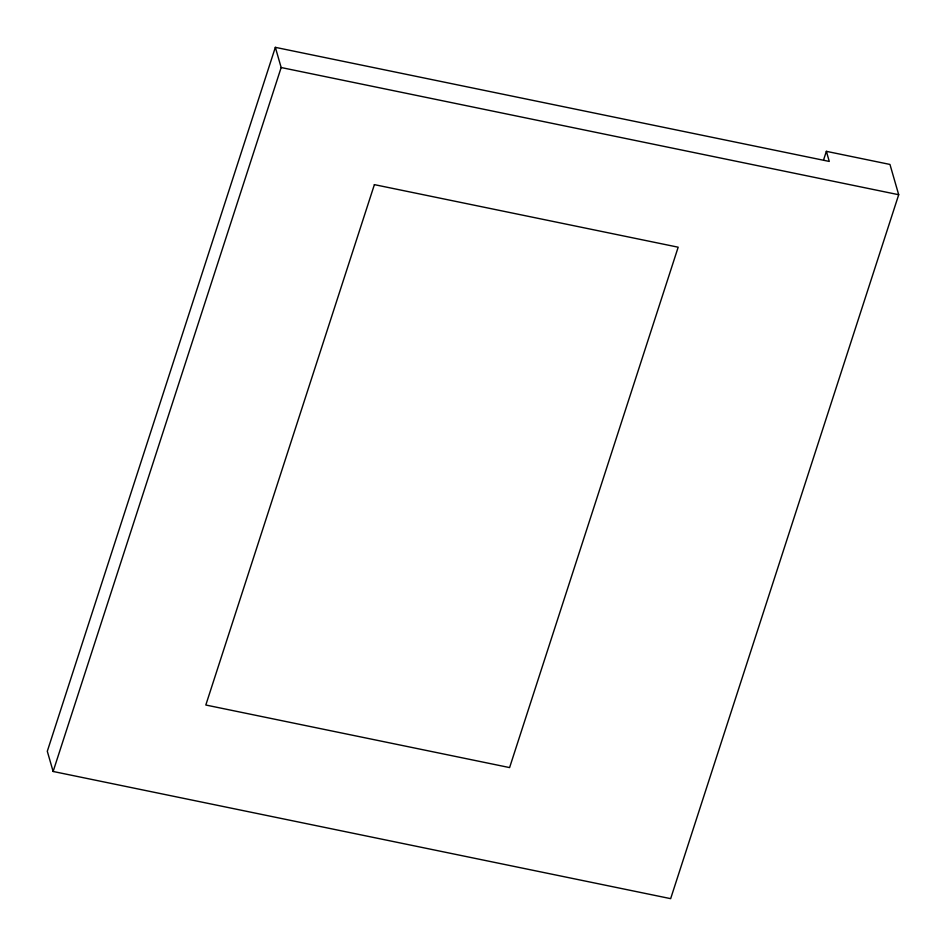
<?xml version="1.0" encoding="UTF-8"?>
<svg xmlns="http://www.w3.org/2000/svg" width="946" height="946" viewBox="0 0 946 946"><rect width="100%" height="100%" fill="white"/><g stroke="black" fill="none" stroke-linecap="round" stroke-linejoin="round"><path stroke-width="1.42" d="M826.366 151.336L829.275 161.435L275.345 47.347L47.3 751.278L53.13 771.475L670.655 898.653L898.7 194.722L889.961 164.438L826.366 151.336L823.635 159.768M53.13 771.475L281.163 67.533L275.345 47.347M281.163 67.533L898.7 194.722M374.391 184.636L205.814 705.018L509.598 767.584L678.176 247.202L374.391 184.636"/></g></svg>
